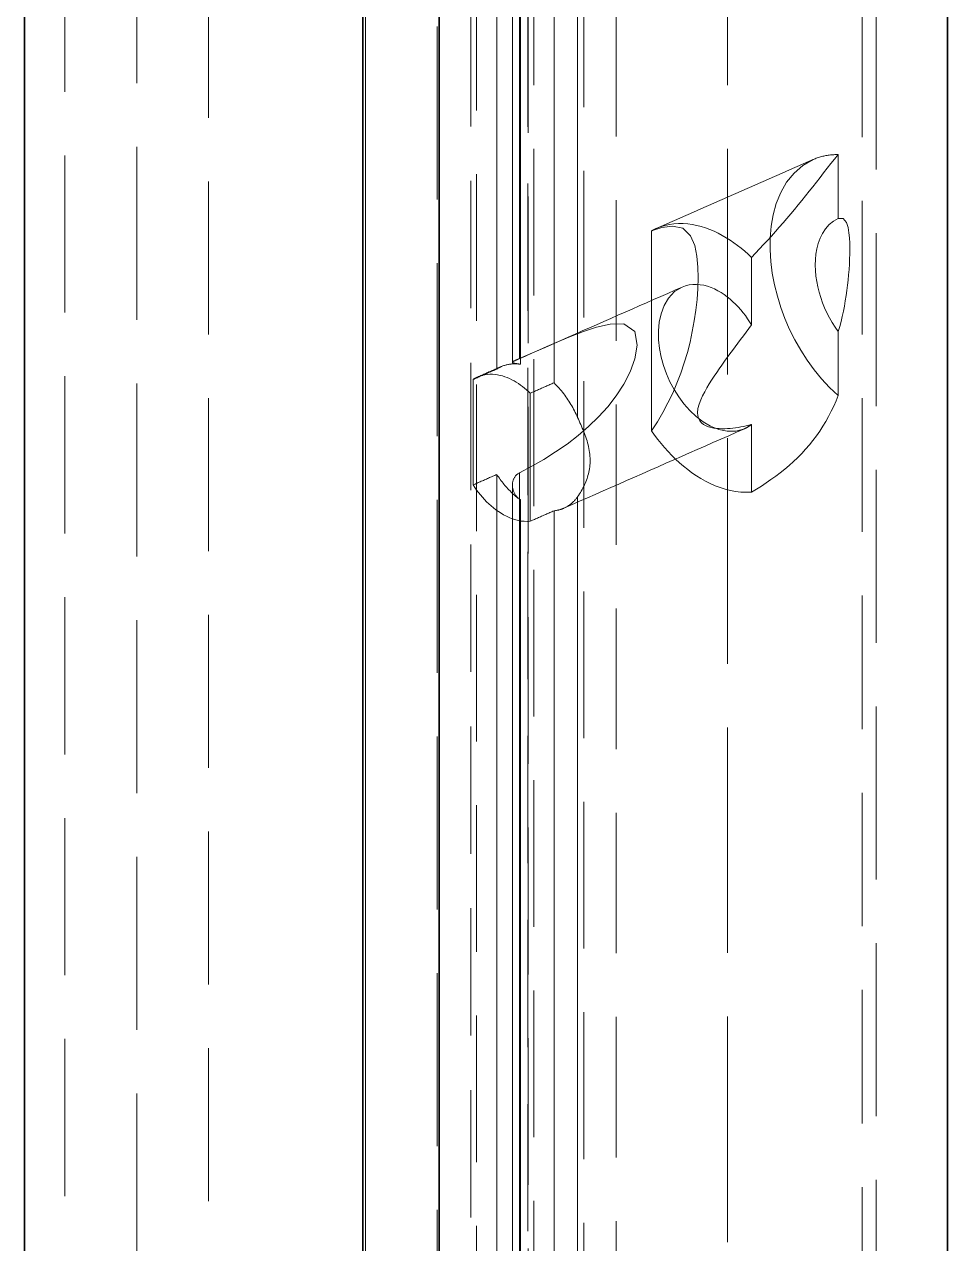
# Model space of a CAD drawing. Header units: millimetres. Extents: x 10 to 410, y 10 to 287.
# Drawn here: x 312.776 to 316.4, y 186.08 to 190.868 of the extents above; entities that cross this region are included whole.
import ezdxf

# ---------------------------------------------------------------- set-up
doc = ezdxf.new("R2010")
doc.units = ezdxf.units.MM
doc.linetypes.add('DASHED', pattern=[0.75, 0.5, -0.25])
doc.layers.add('HIDDEN', color=8, linetype='DASHED', lineweight=18)
doc.layers.add('VISIBLE', color=7, linetype='CONTINUOUS', lineweight=35)

msp = doc.modelspace()

# ---------------------------------------------------------------- linework, layer by layer
at = {"layer": 'HIDDEN'}
for points in [[(315.5361, 181.9274), (315.5361, 183.0634), (315.5361, 184.1994), (315.5361, 185.3355), (315.5361, 186.4715), (315.5361, 187.6075), (315.5361, 188.7436), (315.5361, 189.8796), (315.5361, 191.0156), (315.5361, 192.1517), (315.5361, 193.2877), (315.5361, 194.4237), (315.5361, 195.5598), (315.5361, 196.6958), (315.5361, 197.8318), (315.5361, 198.9679), (315.5361, 200.1039), (315.5361, 201.2399), (315.5361, 202.376), (315.5361, 203.512), (315.5361, 204.648), (315.5361, 205.7841), (315.5361, 206.9201), (315.5361, 208.0561)], [(313.2177, 179.6635), (313.2177, 180.593), (313.2177, 181.5225), (313.2177, 182.452), (313.2177, 183.3814), (313.2177, 184.3109), (313.2177, 185.2404), (313.2177, 186.1699), (313.2177, 187.0994), (313.2177, 188.0288), (313.2177, 188.9583), (313.2177, 189.8878), (313.2177, 190.8173), (313.2177, 191.7468), (313.2177, 192.6763), (313.2177, 193.6057), (313.2177, 194.5352), (313.2177, 195.4647), (313.2177, 196.3942), (313.2177, 197.3237), (313.2177, 198.2531), (313.2177, 199.1826), (313.2177, 200.1121), (313.2177, 201.0416)], [(314.6303, 189.5148), (314.6303, 190.0131), (314.6303, 190.5115), (314.6303, 191.0099), (314.6303, 191.5082), (314.6303, 192.0066), (314.6303, 192.505), (314.6303, 193.0034), (314.6303, 193.5017), (314.6303, 194.0001), (314.6303, 194.4985), (314.6303, 194.9968), (314.6303, 195.4952), (314.6303, 195.9936), (314.6303, 196.492), (314.6303, 196.9903), (314.6303, 197.4887), (314.6303, 197.9871), (314.6303, 198.4855), (314.6303, 198.9838), (314.6303, 199.4822), (314.6303, 199.9806), (314.6303, 200.4789), (314.6303, 200.9773)], [(314.72, 189.5561), (314.72, 190.0529), (314.72, 190.5498), (314.72, 191.0467), (314.72, 191.5436), (314.72, 192.0404), (314.72, 192.5373), (314.72, 193.0342), (314.72, 193.5311), (314.72, 194.0279), (314.72, 194.5248), (314.72, 195.0217), (314.72, 195.5186), (314.72, 196.0154), (314.72, 196.5123), (314.72, 197.0092), (314.72, 197.5061), (314.72, 198.0029), (314.72, 198.4998), (314.72, 198.9967), (314.72, 199.4936), (314.72, 199.9904), (314.72, 200.4873), (314.72, 200.9842)], [(314.6916, 189.5413), (314.6916, 190.0367), (314.6916, 190.5321), (314.6916, 191.0275), (314.6916, 191.5229), (314.6916, 192.0184), (314.6916, 192.5138), (314.6916, 193.0092), (314.6916, 193.5046), (314.6916, 194), (314.6916, 194.4954), (314.6916, 194.9908), (314.6916, 195.4862), (314.6916, 195.9816), (314.6916, 196.477), (314.6916, 196.9724), (314.6916, 197.4678), (314.6916, 197.9632), (314.6916, 198.4586), (314.6916, 198.954), (314.6916, 199.4495), (314.6916, 199.9449), (314.6916, 200.4403), (314.6916, 200.9357)], [(314.7227, 189.5336), (314.7227, 190.0268), (314.7227, 190.52), (314.7227, 191.0132), (314.7227, 191.5065), (314.7227, 191.9997), (314.7227, 192.4929), (314.7227, 192.9861), (314.7227, 193.4794), (314.7227, 193.9726), (314.7227, 194.4658), (314.7227, 194.959), (314.7227, 195.4523), (314.7227, 195.9455), (314.7227, 196.4387), (314.7227, 196.9319), (314.7227, 197.4252), (314.7227, 197.9184), (314.7227, 198.4116), (314.7227, 198.9048), (314.7227, 199.3981), (314.7227, 199.8913), (314.7227, 200.3845), (314.7227, 200.8777)], [(316.0648, 181.9274), (316.0648, 182.7022), (316.0648, 183.4769), (316.0648, 184.2517), (316.0648, 185.0265), (316.0648, 185.8013), (316.0648, 186.5761), (316.0648, 187.3508), (316.0648, 188.1256), (316.0648, 188.9004), (316.0648, 189.6752), (316.0648, 190.45), (316.0648, 191.2247), (316.0648, 191.9995), (316.0648, 192.7743), (316.0648, 193.5491), (316.0648, 194.3239), (316.0648, 195.0987), (316.0648, 195.8734), (316.0648, 196.6482), (316.0648, 197.423), (316.0648, 198.1978), (316.0648, 198.9726), (316.0648, 199.7473)], [(316.1193, 178.3944), (316.1193, 179.3239), (316.1193, 180.2534), (316.1193, 181.1829), (316.1193, 182.1124), (316.1193, 183.0418), (316.1193, 183.9713), (316.1193, 184.9008), (316.1193, 185.8303), (316.1193, 186.7598), (316.1193, 187.6892), (316.1193, 188.6187), (316.1193, 189.5482), (316.1193, 190.4777), (316.1193, 191.4072), (316.1193, 192.3366), (316.1193, 193.2661), (316.1193, 194.1956), (316.1193, 195.1251), (316.1193, 196.0546), (316.1193, 196.9841), (316.1193, 197.9135), (316.1193, 198.843), (316.1193, 199.7725)], [(315.0992, 180.8564), (315.0992, 181.6584), (315.0992, 182.4604), (315.0992, 183.2623), (315.0992, 184.0643), (315.0992, 184.8663), (315.0992, 185.6682), (315.0992, 186.4702), (315.0992, 187.2722), (315.0992, 188.0741), (315.0992, 188.8761), (315.0992, 189.6781), (315.0992, 190.48), (315.0992, 191.282), (315.0992, 192.084), (315.0992, 192.8859), (315.0992, 193.6879), (315.0992, 194.4899), (315.0992, 195.2918), (315.0992, 196.0938), (315.0992, 196.8958), (315.0992, 197.6978), (315.0992, 198.4997), (315.0992, 199.3017)], [(314.9474, 189.325), (314.9474, 189.7558), (314.9474, 190.1865), (314.9474, 190.6172), (314.9474, 191.0479), (314.9474, 191.4786), (314.9474, 191.9094), (314.9474, 192.3401), (314.9474, 192.7708), (314.9474, 193.2015), (314.9474, 193.6323), (314.9474, 194.063), (314.9474, 194.4937), (314.9474, 194.9244), (314.9474, 195.3551), (314.9474, 195.7859), (314.9474, 196.2166), (314.9474, 196.6473), (314.9474, 197.078), (314.9474, 197.5088), (314.9474, 197.9395), (314.9474, 198.3702), (314.9474, 198.8009), (314.9474, 199.2316)], [(314.855, 189.4608), (314.855, 189.8838), (314.855, 190.3067), (314.855, 190.7297), (314.855, 191.1527), (314.855, 191.5756), (314.855, 191.9986), (314.855, 192.4216), (314.855, 192.8445), (314.855, 193.2675), (314.855, 193.6904), (314.855, 194.1134), (314.855, 194.5364), (314.855, 194.9593), (314.855, 195.3823), (314.855, 195.8053), (314.855, 196.2282), (314.855, 196.6512), (314.855, 197.0742), (314.855, 197.4971), (314.855, 197.9201), (314.855, 198.343), (314.855, 198.766), (314.855, 199.189)], [(313.4985, 179.5407), (313.4985, 180.3916), (313.4985, 181.2426), (313.4985, 182.0935), (313.4985, 182.9444), (313.4985, 183.7953), (313.4985, 184.6462), (313.4985, 185.4972), (313.4985, 186.3481), (313.4985, 187.199), (313.4985, 188.0499), (313.4985, 188.9009), (313.4985, 189.7518), (313.4985, 190.6027), (313.4985, 191.4536), (313.4985, 192.3046), (313.4985, 193.1555), (313.4985, 194.0064), (313.4985, 194.8573), (313.4985, 195.7083), (313.4985, 196.5592), (313.4985, 197.4101), (313.4985, 198.261), (313.4985, 199.112)], [(314.7523, 182.5133), (314.7523, 183.2363), (314.7523, 183.9592), (314.7523, 184.6822), (314.7523, 185.4052), (314.7523, 186.1282), (314.7523, 186.8511), (314.7523, 187.5741), (314.7523, 188.2971), (314.7523, 189.02), (314.7523, 189.743), (314.7523, 190.466), (314.7523, 191.1889), (314.7523, 191.9119), (314.7523, 192.6349), (314.7523, 193.3578), (314.7523, 194.0808), (314.7523, 194.8038), (314.7523, 195.5268), (314.7523, 196.2497), (314.7523, 196.9727), (314.7523, 197.6957), (314.7523, 198.4186), (314.7523, 199.1416)], [(314.5277, 182.6116), (314.5277, 183.3257), (314.5277, 184.0399), (314.5277, 184.7541), (314.5277, 185.4683), (314.5277, 186.1825), (314.5277, 186.8967), (314.5277, 187.6109), (314.5277, 188.3251), (314.5277, 189.0393), (314.5277, 189.7535), (314.5277, 190.4676), (314.5277, 191.1818), (314.5277, 191.896), (314.5277, 192.6102), (314.5277, 193.3244), (314.5277, 194.0386), (314.5277, 194.7528), (314.5277, 195.467), (314.5277, 196.1812), (314.5277, 196.8954), (314.5277, 197.6095), (314.5277, 198.3237), (314.5277, 199.0379)], [(314.3962, 177.3468), (314.3962, 178.2763), (314.3962, 179.2057), (314.3962, 180.1352), (314.3962, 181.0647), (314.3962, 181.9942), (314.3962, 182.9237), (314.3962, 183.8531), (314.3962, 184.7826), (314.3962, 185.7121), (314.3962, 186.6416), (314.3962, 187.5711), (314.3962, 188.5005), (314.3962, 189.43), (314.3962, 190.3595), (314.3962, 191.289), (314.3962, 192.2185), (314.3962, 193.148), (314.3962, 194.0774), (314.3962, 195.0069), (314.3962, 195.9364), (314.3962, 196.8659), (314.3962, 197.7954), (314.3962, 198.7248)], [(312.9343, 178.576), (312.9343, 179.4435), (312.9343, 180.311), (312.9343, 181.1785), (312.9343, 182.046), (312.9343, 182.9136), (312.9343, 183.7811), (312.9343, 184.6486), (312.9343, 185.5161), (312.9343, 186.3836), (312.9343, 187.2511), (312.9343, 188.1187), (312.9343, 188.9862), (312.9343, 189.8537), (312.9343, 190.7212), (312.9343, 191.5887), (312.9343, 192.4562), (312.9343, 193.3238), (312.9343, 194.1913), (312.9343, 195.0588), (312.9343, 195.9263), (312.9343, 196.7938), (312.9343, 197.6613), (312.9343, 198.5288)], [(314.7751, 179.1384), (314.7751, 179.9646), (314.7751, 180.7908), (314.7751, 181.617), (314.7751, 182.4432), (314.7751, 183.2694), (314.7751, 184.0956), (314.7751, 184.9218), (314.7751, 185.748), (314.7751, 186.5742), (314.7751, 187.4004), (314.7751, 188.2266), (314.7751, 189.0529), (314.7751, 189.8791), (314.7751, 190.7053), (314.7751, 191.5315), (314.7751, 192.3577), (314.7751, 193.1839), (314.7751, 194.0101), (314.7751, 194.8363), (314.7751, 195.6625), (314.7751, 196.4887), (314.7751, 197.3149), (314.7751, 198.1411)], [(314.9716, 179.0524), (314.9716, 179.8786), (314.9716, 180.7048), (314.9716, 181.531), (314.9716, 182.3572), (314.9716, 183.1834), (314.9716, 184.0096), (314.9716, 184.8359), (314.9716, 185.6621), (314.9716, 186.4883), (314.9716, 187.3145), (314.9716, 188.1407), (314.9716, 188.9669), (314.9716, 189.7931), (314.9716, 190.6193), (314.9716, 191.4455), (314.9716, 192.2717), (314.9716, 193.0979), (314.9716, 193.9241), (314.9716, 194.7503), (314.9716, 195.5765), (314.9716, 196.4027), (314.9716, 197.2289), (314.9716, 198.0551)], [(314.5511, 179.0398), (314.5511, 179.866), (314.5511, 180.6922), (314.5511, 181.5185), (314.5511, 182.3447), (314.5511, 183.1709), (314.5511, 183.9971), (314.5511, 184.8233), (314.5511, 185.6495), (314.5511, 186.4757), (314.5511, 187.3019), (314.5511, 188.1281), (314.5511, 188.9543), (314.5511, 189.7805), (314.5511, 190.6067), (314.5511, 191.4329), (314.5511, 192.2591), (314.5511, 193.0853), (314.5511, 193.9115), (314.5511, 194.7377), (314.5511, 195.5639), (314.5511, 196.3902), (314.5511, 197.2164), (314.5511, 198.0426)], [(314.753, 178.9515), (314.753, 179.7777), (314.753, 180.6039), (314.753, 181.4301), (314.753, 182.2563), (314.753, 183.0826), (314.753, 183.9088), (314.753, 184.735), (314.753, 185.5612), (314.753, 186.3874), (314.753, 187.2136), (314.753, 188.0398), (314.753, 188.866), (314.753, 189.6922), (314.753, 190.5184), (314.753, 191.3446), (314.753, 192.1708), (314.753, 192.997), (314.753, 193.8232), (314.753, 194.6494), (314.753, 195.4756), (314.753, 196.3018), (314.753, 197.128), (314.753, 197.9543)], [(314.1154, 193.3534), (314.1154, 192.9017), (314.1154, 192.45), (314.1154, 191.9982), (314.1154, 191.5465), (314.1154, 191.0948), (314.1154, 190.6431), (314.1154, 190.1914), (314.1154, 189.7396), (314.1154, 189.2879), (314.1154, 188.8362), (314.1154, 188.3845), (314.1154, 187.9328), (314.1154, 187.481), (314.1154, 187.0293), (314.1154, 186.5776), (314.1154, 186.1259), (314.1154, 185.6742), (314.1154, 185.2224), (314.1154, 184.7707), (314.1154, 184.319), (314.1154, 183.8673), (314.1154, 183.4156), (314.1154, 182.9638)], [(315.9707, 190.357), (315.9561, 190.3393), (315.9417, 190.3214), (315.9275, 190.3033), (315.9134, 190.2852), (315.8992, 190.2671), (315.8851, 190.249), (315.8709, 190.2309), (315.8567, 190.2129), (315.8424, 190.195), (315.828, 190.1771), (315.8135, 190.1592), (315.7989, 190.1415), (315.7842, 190.1239), (315.7694, 190.1063), (315.7544, 190.0889), (315.7394, 190.0715), (315.7242, 190.0543), (315.7089, 190.0371), (315.6935, 190.0201), (315.6779, 190.0032), (315.6622, 189.9865), (315.6464, 189.9698), (315.6304, 189.9533)], [(315.8722, 190.3375), (315.8762, 190.3392), (315.8803, 190.3408), (315.8844, 190.3424), (315.8885, 190.3439), (315.8927, 190.3453), (315.8969, 190.3467), (315.9011, 190.3479), (315.9054, 190.3491), (315.9096, 190.3502), (315.9139, 190.3512), (315.9182, 190.3521), (315.9226, 190.3529), (315.9269, 190.3537), (315.9312, 190.3544), (315.9356, 190.355), (315.94, 190.3555), (315.9444, 190.3559), (315.9487, 190.3563), (315.9531, 190.3566), (315.9575, 190.3568), (315.9619, 190.3569), (315.9663, 190.357), (315.9707, 190.357)], [(315.9707, 190.1064), (315.9707, 190.1173), (315.9707, 190.1282), (315.9707, 190.1391), (315.9707, 190.15), (315.9707, 190.1609), (315.9707, 190.1718), (315.9707, 190.1827), (315.9707, 190.1936), (315.9707, 190.2045), (315.9707, 190.2154), (315.9707, 190.2263), (315.9707, 190.2372), (315.9707, 190.2481), (315.9707, 190.2589), (315.9707, 190.2698), (315.9707, 190.2807), (315.9707, 190.2916), (315.9707, 190.3025), (315.9707, 190.3134), (315.9707, 190.3243), (315.9707, 190.3352), (315.9707, 190.3461), (315.9707, 190.357)], [(315.2563, 190.0664), (315.2831, 190.0782), (315.3099, 190.09), (315.3366, 190.1018), (315.3634, 190.1136), (315.3902, 190.1254), (315.417, 190.1371), (315.4437, 190.1489), (315.4705, 190.1607), (315.4973, 190.1725), (315.5241, 190.1843), (315.5508, 190.1961), (315.5776, 190.2078), (315.6044, 190.2196), (315.6312, 190.2314), (315.658, 190.2432), (315.6847, 190.255), (315.7115, 190.2668), (315.7383, 190.2785), (315.7651, 190.2903), (315.7918, 190.3021), (315.8186, 190.3139), (315.8454, 190.3257), (315.8722, 190.3375)], [(315.9707, 189.4111), (315.9368, 189.4426), (315.9052, 189.4764), (315.8758, 189.5122), (315.8486, 189.5496), (315.8235, 189.5886), (315.8007, 189.6288), (315.78, 189.6702), (315.7616, 189.7127), (315.7455, 189.7561), (315.7317, 189.8003), (315.7204, 189.8452), (315.7117, 189.8907), (315.7058, 189.9366), (315.7029, 189.9828), (315.7033, 190.029), (315.7072, 190.0752), (315.7152, 190.1208), (315.7276, 190.1653), (315.7451, 190.2082), (315.7681, 190.2483), (315.7971, 190.2843), (315.832, 190.3146), (315.8722, 190.3375)], [(315.9707, 189.6617), (315.9583, 189.6793), (315.9467, 189.6975), (315.9359, 189.7163), (315.9261, 189.7355), (315.9171, 189.7551), (315.909, 189.7751), (315.9019, 189.7955), (315.8956, 189.8162), (315.8904, 189.8371), (315.8862, 189.8583), (315.8831, 189.8797), (315.8812, 189.9012), (315.8805, 189.9228), (315.8811, 189.9443), (315.8832, 189.9658), (315.8869, 189.9871), (315.8924, 190.008), (315.8998, 190.0283), (315.9094, 190.0476), (315.9212, 190.0656), (315.9355, 190.0818), (315.9521, 190.0956), (315.9707, 190.1064)], [(315.9707, 189.6617), (315.9764, 189.6815), (315.9816, 189.7015), (315.9864, 189.7216), (315.9908, 189.7418), (315.9948, 189.7621), (315.9984, 189.7825), (316.0017, 189.8029), (316.0046, 189.8233), (316.0072, 189.8438), (316.0095, 189.8644), (316.0114, 189.8849), (316.0131, 189.9055), (316.0144, 189.9262), (316.0153, 189.9468), (316.0159, 189.9675), (316.016, 189.9881), (316.0156, 190.0088), (316.0145, 190.0294), (316.0125, 190.05), (316.0091, 190.0704), (316.0031, 190.0901), (315.9907, 190.1062), (315.9707, 190.1064)], [(315.2373, 189.272), (315.2606, 189.3075), (315.2823, 189.344), (315.3023, 189.3815), (315.3207, 189.4198), (315.3375, 189.4588), (315.3527, 189.4985), (315.3662, 189.5387), (315.3783, 189.5795), (315.3889, 189.6206), (315.3979, 189.6621), (315.4056, 189.7039), (315.4118, 189.7459), (315.4165, 189.7881), (315.4196, 189.8305), (315.4208, 189.873), (315.4198, 189.9154), (315.4159, 189.9577), (315.4073, 189.9993), (315.3909, 190.0383), (315.3607, 190.0676), (315.3196, 190.0763), (315.2777, 190.07), (315.2373, 190.057)], [(315.2373, 190.057), (315.2381, 190.0574), (315.2389, 190.0579), (315.2397, 190.0583), (315.2405, 190.0587), (315.2413, 190.0592), (315.2422, 190.0596), (315.243, 190.06), (315.2438, 190.0605), (315.2446, 190.0609), (315.2454, 190.0613), (315.2463, 190.0617), (315.2471, 190.0621), (315.2479, 190.0625), (315.2488, 190.0629), (315.2496, 190.0633), (315.2504, 190.0637), (315.2513, 190.0641), (315.2521, 190.0645), (315.2529, 190.0649), (315.2538, 190.0653), (315.2546, 190.0657), (315.2555, 190.0661), (315.2563, 190.0664)], [(315.2373, 189.272), (315.2373, 189.3061), (315.2373, 189.3402), (315.2373, 189.3744), (315.2373, 189.4085), (315.2373, 189.4426), (315.2373, 189.4767), (315.2373, 189.5109), (315.2373, 189.545), (315.2373, 189.5791), (315.2373, 189.6133), (315.2373, 189.6474), (315.2373, 189.6815), (315.2373, 189.7157), (315.2373, 189.7498), (315.2373, 189.7839), (315.2373, 189.8181), (315.2373, 189.8522), (315.2373, 189.8863), (315.2373, 189.9204), (315.2373, 189.9546), (315.2373, 189.9887), (315.2373, 190.0228), (315.2373, 190.057)], [(315.2563, 190.0664), (315.2731, 190.073), (315.2903, 190.0783), (315.3079, 190.0821), (315.3257, 190.0846), (315.3437, 190.0859), (315.3617, 190.0858), (315.3796, 190.0845), (315.3975, 190.0821), (315.4152, 190.0787), (315.4326, 190.0742), (315.4498, 190.0689), (315.4667, 190.0627), (315.4833, 190.0557), (315.4996, 190.0479), (315.5155, 190.0396), (315.5311, 190.0305), (315.5463, 190.0209), (315.5612, 190.0108), (315.5758, 190.0002), (315.59, 189.9891), (315.6038, 189.9776), (315.6173, 189.9656), (315.6304, 189.9533)], [(315.6304, 189.6878), (315.6304, 189.6993), (315.6304, 189.7109), (315.6304, 189.7224), (315.6304, 189.734), (315.6304, 189.7455), (315.6304, 189.7571), (315.6304, 189.7686), (315.6304, 189.7801), (315.6304, 189.7917), (315.6304, 189.8032), (315.6304, 189.8148), (315.6304, 189.8263), (315.6304, 189.8379), (315.6304, 189.8494), (315.6304, 189.861), (315.6304, 189.8725), (315.6304, 189.884), (315.6304, 189.8956), (315.6304, 189.9071), (315.6304, 189.9187), (315.6304, 189.9302), (315.6304, 189.9418), (315.6304, 189.9533)], [(314.7143, 189.5536), (314.7423, 189.5659), (314.7703, 189.5782), (314.7982, 189.5905), (314.8262, 189.6028), (314.8542, 189.6151), (314.8821, 189.6274), (314.9101, 189.6397), (314.938, 189.652), (314.966, 189.6643), (314.994, 189.6766), (315.0219, 189.6889), (315.0499, 189.7012), (315.0778, 189.7135), (315.1058, 189.7258), (315.1338, 189.7382), (315.1617, 189.7505), (315.1897, 189.7628), (315.2176, 189.7751), (315.2456, 189.7874), (315.2736, 189.7997), (315.3015, 189.812), (315.3295, 189.8243), (315.3574, 189.8366)], [(315.6023, 189.2801), (315.5693, 189.2708), (315.535, 189.2702), (315.5014, 189.2771), (315.4696, 189.29), (315.4399, 189.3074), (315.4126, 189.3283), (315.3876, 189.3519), (315.3649, 189.3777), (315.3444, 189.4053), (315.3261, 189.4344), (315.31, 189.4648), (315.2962, 189.4963), (315.2846, 189.5287), (315.2755, 189.5618), (315.269, 189.5956), (315.2653, 189.6298), (315.2648, 189.6642), (315.2679, 189.6984), (315.2751, 189.732), (315.2871, 189.7642), (315.3047, 189.7937), (315.3283, 189.8186), (315.3574, 189.8366)], [(315.3574, 189.8366), (315.3712, 189.8417), (315.3855, 189.8451), (315.4, 189.847), (315.4147, 189.8472), (315.4293, 189.846), (315.4437, 189.8435), (315.4579, 189.8397), (315.4718, 189.8349), (315.4853, 189.8291), (315.4984, 189.8224), (315.511, 189.815), (315.5233, 189.8069), (315.5351, 189.7983), (315.5465, 189.789), (315.5574, 189.7793), (315.568, 189.7691), (315.5781, 189.7584), (315.5879, 189.7475), (315.5972, 189.7361), (315.6061, 189.7245), (315.6146, 189.7125), (315.6227, 189.7003), (315.6304, 189.6878)], [(314.72, 189.1075), (314.7681, 189.1328), (314.8153, 189.1599), (314.8613, 189.1889), (314.906, 189.2199), (314.9491, 189.2531), (314.9903, 189.2886), (315.0293, 189.3265), (315.0657, 189.3669), (315.0989, 189.4099), (315.1284, 189.4556), (315.1533, 189.504), (315.1719, 189.5551), (315.1812, 189.6085), (315.1718, 189.6615), (315.1291, 189.6921), (315.075, 189.6916), (315.0221, 189.679), (314.9706, 189.6616), (314.9199, 189.6419), (314.8696, 189.6211), (314.8196, 189.5997), (314.7698, 189.5779), (314.72, 189.5561)], [(315.6304, 189.6878), (315.6197, 189.6736), (315.609, 189.6594), (315.5983, 189.6452), (315.5876, 189.6309), (315.5769, 189.6167), (315.5663, 189.6024), (315.5557, 189.5881), (315.5451, 189.5738), (315.5346, 189.5594), (315.5242, 189.545), (315.5138, 189.5305), (315.5036, 189.5159), (315.4935, 189.5013), (315.4835, 189.4865), (315.4738, 189.4716), (315.4643, 189.4565), (315.4551, 189.4413), (315.4464, 189.4258), (315.4382, 189.41), (315.4308, 189.3938), (315.4245, 189.3771), (315.4199, 189.3599), (315.4181, 189.3423)], [(315.9707, 189.4111), (315.9707, 189.422), (315.9707, 189.4329), (315.9707, 189.4438), (315.9707, 189.4547), (315.9707, 189.4656), (315.9707, 189.4765), (315.9707, 189.4874), (315.9707, 189.4983), (315.9707, 189.5092), (315.9707, 189.5201), (315.9707, 189.531), (315.9707, 189.5419), (315.9707, 189.5527), (315.9707, 189.5636), (315.9707, 189.5745), (315.9707, 189.5854), (315.9707, 189.5963), (315.9707, 189.6072), (315.9707, 189.6181), (315.9707, 189.629), (315.9707, 189.6399), (315.9707, 189.6508), (315.9707, 189.6617)], [(314.6483, 189.5245), (314.6513, 189.5258), (314.6544, 189.527), (314.6575, 189.5281), (314.6606, 189.5292), (314.6638, 189.5301), (314.667, 189.531), (314.6702, 189.5318), (314.6734, 189.5325), (314.6766, 189.5331), (314.6799, 189.5337), (314.6832, 189.5341), (314.6864, 189.5345), (314.6897, 189.5348), (314.693, 189.535), (314.6963, 189.5351), (314.6996, 189.5352), (314.7029, 189.5352), (314.7062, 189.5351), (314.7095, 189.5349), (314.7128, 189.5347), (314.7161, 189.5344), (314.7194, 189.534), (314.7227, 189.5336)], [(314.6916, 189.5413), (314.692, 189.5424), (314.6928, 189.5431), (314.6938, 189.5438), (314.6947, 189.5444), (314.6957, 189.545), (314.6967, 189.5455), (314.6977, 189.546), (314.6988, 189.5465), (314.6998, 189.547), (314.7008, 189.5475), (314.7018, 189.548), (314.7029, 189.5485), (314.7039, 189.549), (314.705, 189.5494), (314.706, 189.5499), (314.707, 189.5504), (314.7081, 189.5508), (314.7091, 189.5513), (314.7102, 189.5517), (314.7112, 189.5522), (314.7123, 189.5527), (314.7133, 189.5531), (314.7143, 189.5536)], [(314.7227, 189.5336), (314.7213, 189.5338), (314.7199, 189.534), (314.7184, 189.5342), (314.717, 189.5344), (314.7156, 189.5346), (314.7142, 189.5349), (314.7128, 189.5351), (314.7114, 189.5353), (314.71, 189.5356), (314.7086, 189.5358), (314.7073, 189.536), (314.7059, 189.5363), (314.7045, 189.5366), (314.7031, 189.5368), (314.7017, 189.5371), (314.7003, 189.5374), (314.6989, 189.5377), (314.6975, 189.5381), (314.6962, 189.5385), (314.6948, 189.5389), (314.6935, 189.5394), (314.6923, 189.5401), (314.6916, 189.5413)], [(314.7143, 189.5536), (314.7146, 189.5537), (314.7148, 189.5538), (314.7151, 189.5539), (314.7153, 189.554), (314.7156, 189.5541), (314.7158, 189.5542), (314.7161, 189.5543), (314.7163, 189.5544), (314.7165, 189.5545), (314.7168, 189.5547), (314.717, 189.5548), (314.7173, 189.5549), (314.7175, 189.555), (314.7178, 189.5551), (314.718, 189.5552), (314.7183, 189.5553), (314.7185, 189.5554), (314.7187, 189.5555), (314.719, 189.5556), (314.7192, 189.5557), (314.7195, 189.5558), (314.7197, 189.5559), (314.72, 189.5561)], [(314.537, 189.4737), (314.5411, 189.4755), (314.5451, 189.4773), (314.5492, 189.4791), (314.5532, 189.4808), (314.5573, 189.4826), (314.5613, 189.4844), (314.5654, 189.4862), (314.5695, 189.488), (314.5735, 189.4898), (314.5776, 189.4915), (314.5816, 189.4933), (314.5857, 189.4951), (314.5897, 189.4969), (314.5938, 189.4987), (314.5979, 189.5005), (314.6019, 189.5023), (314.606, 189.504), (314.61, 189.5058), (314.6141, 189.5076), (314.6181, 189.5094), (314.6222, 189.5112), (314.6263, 189.513), (314.6303, 189.5148)], [(314.537, 189.4737), (314.5378, 189.4742), (314.5385, 189.4747), (314.5393, 189.4751), (314.54, 189.4756), (314.5408, 189.4761), (314.5415, 189.4765), (314.5423, 189.477), (314.5431, 189.4774), (314.5438, 189.4779), (314.5446, 189.4783), (314.5454, 189.4787), (314.5462, 189.4792), (314.547, 189.4796), (314.5477, 189.48), (314.5485, 189.4804), (314.5493, 189.4808), (314.5501, 189.4812), (314.5509, 189.4816), (314.5517, 189.482), (314.5525, 189.4823), (314.5533, 189.4827), (314.5542, 189.4831), (314.555, 189.4834)], [(314.555, 189.4834), (314.559, 189.4852), (314.5631, 189.487), (314.5671, 189.4888), (314.5712, 189.4906), (314.5752, 189.4924), (314.5793, 189.4942), (314.5834, 189.4959), (314.5874, 189.4977), (314.5915, 189.4995), (314.5955, 189.5013), (314.5996, 189.5031), (314.6036, 189.5049), (314.6077, 189.5067), (314.6118, 189.5084), (314.6158, 189.5102), (314.6199, 189.512), (314.6239, 189.5138), (314.628, 189.5156), (314.632, 189.5174), (314.6361, 189.5191), (314.6402, 189.5209), (314.6442, 189.5227), (314.6483, 189.5245)], [(314.555, 189.4834), (314.5642, 189.4871), (314.5738, 189.49), (314.5835, 189.4921), (314.5934, 189.4935), (314.6034, 189.4941), (314.6133, 189.494), (314.6233, 189.4933), (314.6331, 189.4919), (314.6429, 189.4899), (314.6526, 189.4874), (314.6621, 189.4844), (314.6714, 189.4809), (314.6806, 189.477), (314.6895, 189.4726), (314.6983, 189.4679), (314.7069, 189.4629), (314.7153, 189.4575), (314.7235, 189.4518), (314.7316, 189.4459), (314.7394, 189.4397), (314.747, 189.4333), (314.7544, 189.4266), (314.7616, 189.4197)], [(314.6303, 189.5148), (314.6311, 189.5152), (314.6318, 189.5157), (314.6326, 189.5162), (314.6333, 189.5167), (314.6341, 189.5171), (314.6348, 189.5176), (314.6356, 189.518), (314.6364, 189.5185), (314.6372, 189.5189), (314.6379, 189.5194), (314.6387, 189.5198), (314.6395, 189.5202), (314.6403, 189.5206), (314.6411, 189.521), (314.6418, 189.5215), (314.6426, 189.5219), (314.6434, 189.5223), (314.6442, 189.5226), (314.645, 189.523), (314.6458, 189.5234), (314.6467, 189.5238), (314.6475, 189.5241), (314.6483, 189.5245)], [(314.537, 189.0595), (314.537, 189.0775), (314.537, 189.0956), (314.537, 189.1136), (314.537, 189.1316), (314.537, 189.1496), (314.537, 189.1676), (314.537, 189.1856), (314.537, 189.2036), (314.537, 189.2216), (314.537, 189.2396), (314.537, 189.2576), (314.537, 189.2756), (314.537, 189.2936), (314.537, 189.3116), (314.537, 189.3296), (314.537, 189.3476), (314.537, 189.3657), (314.537, 189.3837), (314.537, 189.4017), (314.537, 189.4197), (314.537, 189.4377), (314.537, 189.4557), (314.537, 189.4737)], [(314.7616, 189.4197), (314.7657, 189.4215), (314.7698, 189.4233), (314.7738, 189.4251), (314.7779, 189.4269), (314.7819, 189.4287), (314.786, 189.4305), (314.79, 189.4322), (314.7941, 189.434), (314.7982, 189.4358), (314.8022, 189.4376), (314.8063, 189.4394), (314.8103, 189.4412), (314.8144, 189.443), (314.8184, 189.4447), (314.8225, 189.4465), (314.8266, 189.4483), (314.8306, 189.4501), (314.8347, 189.4519), (314.8387, 189.4537), (314.8428, 189.4555), (314.8468, 189.4572), (314.8509, 189.459), (314.855, 189.4608)], [(314.855, 189.4608), (314.86, 189.4557), (314.865, 189.4506), (314.8699, 189.4453), (314.8747, 189.44), (314.8794, 189.4345), (314.884, 189.429), (314.8885, 189.4234), (314.8929, 189.4177), (314.8972, 189.412), (314.9014, 189.4061), (314.9055, 189.4003), (314.9096, 189.3943), (314.9135, 189.3883), (314.9173, 189.3822), (314.921, 189.3761), (314.9247, 189.3699), (314.9282, 189.3636), (314.9317, 189.3573), (314.935, 189.351), (314.9382, 189.3445), (314.9414, 189.3381), (314.9445, 189.3316), (314.9474, 189.325)], [(314.7616, 188.917), (314.7616, 188.9388), (314.7616, 188.9607), (314.7616, 188.9826), (314.7616, 189.0044), (314.7616, 189.0263), (314.7616, 189.0481), (314.7616, 189.07), (314.7616, 189.0919), (314.7616, 189.1137), (314.7616, 189.1356), (314.7616, 189.1574), (314.7616, 189.1793), (314.7616, 189.2012), (314.7616, 189.223), (314.7616, 189.2449), (314.7616, 189.2667), (314.7616, 189.2886), (314.7616, 189.3105), (314.7616, 189.3323), (314.7616, 189.3542), (314.7616, 189.376), (314.7616, 189.3979), (314.7616, 189.4197)], [(315.6304, 189.0317), (315.6498, 189.0433), (315.669, 189.0553), (315.688, 189.0677), (315.7067, 189.0804), (315.7251, 189.0936), (315.7431, 189.1072), (315.7608, 189.1213), (315.7781, 189.1359), (315.795, 189.151), (315.8113, 189.1666), (315.8272, 189.1827), (315.8426, 189.1994), (315.8574, 189.2165), (315.8716, 189.2341), (315.8851, 189.2522), (315.8981, 189.2708), (315.9104, 189.2898), (315.922, 189.3091), (315.933, 189.3289), (315.9434, 189.349), (315.9531, 189.3695), (315.9622, 189.3902), (315.9707, 189.4111)], [(315.4181, 189.3423), (315.4189, 189.3316), (315.4217, 189.3213), (315.4267, 189.3118), (315.4337, 189.3037), (315.4422, 189.2972), (315.4516, 189.2921), (315.4615, 189.2881), (315.4718, 189.2852), (315.4823, 189.2831), (315.4929, 189.2816), (315.5036, 189.2807), (315.5143, 189.2803), (315.525, 189.2803), (315.5357, 189.2806), (315.5464, 189.2814), (315.557, 189.2824), (315.5677, 189.2838), (315.5782, 189.2854), (315.5888, 189.2873), (315.5993, 189.2894), (315.6097, 189.2918), (315.6201, 189.2944), (315.6304, 189.2972)], [(314.9474, 189.325), (314.9505, 189.318), (314.9536, 189.311), (314.9567, 189.304), (314.9598, 189.2969), (314.9629, 189.2899), (314.9659, 189.2828), (314.9688, 189.2757), (314.9717, 189.2686), (314.9745, 189.2614), (314.9771, 189.2542), (314.9797, 189.247), (314.9822, 189.2397), (314.9845, 189.2324), (314.9866, 189.225), (314.9886, 189.2176), (314.9904, 189.2101), (314.992, 189.2026), (314.9934, 189.195), (314.9945, 189.1874), (314.9955, 189.1798), (314.9961, 189.1722), (314.9965, 189.1645), (314.9967, 189.1568)], [(315.6304, 189.2972), (315.6293, 189.2963), (315.6282, 189.2955), (315.627, 189.2946), (315.6259, 189.2937), (315.6247, 189.2929), (315.6235, 189.2921), (315.6224, 189.2913), (315.6212, 189.2905), (315.62, 189.2897), (315.6188, 189.2889), (315.6176, 189.2881), (315.6163, 189.2874), (315.6151, 189.2867), (315.6139, 189.2859), (315.6126, 189.2852), (315.6113, 189.2845), (315.6101, 189.2839), (315.6088, 189.2832), (315.6075, 189.2826), (315.6062, 189.2819), (315.6049, 189.2813), (315.6036, 189.2807), (315.6023, 189.2801)], [(315.6304, 189.0317), (315.6304, 189.0433), (315.6304, 189.0548), (315.6304, 189.0663), (315.6304, 189.0779), (315.6304, 189.0894), (315.6304, 189.101), (315.6304, 189.1125), (315.6304, 189.1241), (315.6304, 189.1356), (315.6304, 189.1472), (315.6304, 189.1587), (315.6304, 189.1703), (315.6304, 189.1818), (315.6304, 189.1933), (315.6304, 189.2049), (315.6304, 189.2164), (315.6304, 189.228), (315.6304, 189.2395), (315.6304, 189.2511), (315.6304, 189.2626), (315.6304, 189.2742), (315.6304, 189.2857), (315.6304, 189.2972)], [(314.8932, 188.968), (314.924, 188.9816), (314.9548, 188.9952), (314.9857, 189.0087), (315.0165, 189.0223), (315.0473, 189.0359), (315.0782, 189.0495), (315.109, 189.063), (315.1398, 189.0766), (315.1707, 189.0902), (315.2015, 189.1037), (315.2323, 189.1173), (315.2632, 189.1309), (315.294, 189.1444), (315.3248, 189.158), (315.3557, 189.1716), (315.3865, 189.1851), (315.4173, 189.1987), (315.4482, 189.2123), (315.479, 189.2259), (315.5098, 189.2394), (315.5407, 189.253), (315.5715, 189.2666), (315.6023, 189.2801)], [(315.6304, 189.0317), (315.6095, 189.0307), (315.5886, 189.0314), (315.5678, 189.0337), (315.5473, 189.0374), (315.527, 189.0425), (315.507, 189.0489), (315.4875, 189.0563), (315.4684, 189.0648), (315.4497, 189.0742), (315.4315, 189.0845), (315.4138, 189.0956), (315.3965, 189.1074), (315.3797, 189.1198), (315.3634, 189.1329), (315.3475, 189.1466), (315.3321, 189.1607), (315.3172, 189.1754), (315.3028, 189.1905), (315.2888, 189.2061), (315.2752, 189.222), (315.2621, 189.2383), (315.2495, 189.255), (315.2373, 189.272)], [(314.9967, 189.1568), (314.9966, 189.1501), (314.9962, 189.1434), (314.9957, 189.1367), (314.995, 189.13), (314.9941, 189.1234), (314.9929, 189.1167), (314.9916, 189.1101), (314.99, 189.1036), (314.9883, 189.0971), (314.9864, 189.0907), (314.9844, 189.0843), (314.9821, 189.0779), (314.9797, 189.0717), (314.9771, 189.0655), (314.9744, 189.0593), (314.9715, 189.0533), (314.9685, 189.0473), (314.9653, 189.0413), (314.962, 189.0355), (314.9586, 189.0297), (314.955, 189.024), (314.9513, 189.0184), (314.9474, 189.0129)], [(314.537, 189.0595), (314.5411, 189.0613), (314.5451, 189.0631), (314.5492, 189.0649), (314.5532, 189.0667), (314.5573, 189.0685), (314.5613, 189.0703), (314.5654, 189.072), (314.5695, 189.0738), (314.5735, 189.0756), (314.5776, 189.0774), (314.5816, 189.0792), (314.5857, 189.081), (314.5897, 189.0828), (314.5938, 189.0845), (314.5979, 189.0863), (314.6019, 189.0881), (314.606, 189.0899), (314.61, 189.0917), (314.6141, 189.0935), (314.6181, 189.0952), (314.6222, 189.097), (314.6263, 189.0988), (314.6303, 189.1006)], [(314.7227, 189.001), (314.7179, 189.0046), (314.7132, 189.0082), (314.7086, 189.0119), (314.704, 189.0157), (314.6995, 189.0196), (314.6951, 189.0236), (314.6908, 189.0276), (314.6865, 189.0317), (314.6823, 189.0359), (314.6781, 189.0402), (314.674, 189.0445), (314.67, 189.0489), (314.6661, 189.0533), (314.6622, 189.0578), (314.6584, 189.0623), (314.6547, 189.067), (314.651, 189.0716), (314.6474, 189.0763), (314.6438, 189.0811), (314.6404, 189.0859), (314.6369, 189.0908), (314.6336, 189.0957), (314.6303, 189.1006)], [(314.6303, 182.6567), (314.6303, 182.9369), (314.6303, 183.2171), (314.6303, 183.4972), (314.6303, 183.7774), (314.6303, 184.0576), (314.6303, 184.3377), (314.6303, 184.6179), (314.6303, 184.8981), (314.6303, 185.1782), (314.6303, 185.4584), (314.6303, 185.7386), (314.6303, 186.0187), (314.6303, 186.2989), (314.6303, 186.5791), (314.6303, 186.8593), (314.6303, 187.1394), (314.6303, 187.4196), (314.6303, 187.6998), (314.6303, 187.9799), (314.6303, 188.2601), (314.6303, 188.5403), (314.6303, 188.8204), (314.6303, 189.1006)], [(314.6916, 189.059), (314.6916, 189.0615), (314.6918, 189.0641), (314.6921, 189.0667), (314.6924, 189.0692), (314.6929, 189.0718), (314.6935, 189.0743), (314.6942, 189.0768), (314.695, 189.0792), (314.696, 189.0816), (314.697, 189.084), (314.6982, 189.0863), (314.6994, 189.0885), (314.7008, 189.0907), (314.7023, 189.0928), (314.7039, 189.0948), (314.7056, 189.0967), (314.7074, 189.0986), (314.7093, 189.1003), (314.7113, 189.102), (314.7133, 189.1035), (314.7155, 189.105), (314.7177, 189.1063), (314.72, 189.1075)], [(314.72, 181.0181), (314.72, 181.3698), (314.72, 181.7215), (314.72, 182.0732), (314.72, 182.4249), (314.72, 182.7766), (314.72, 183.1284), (314.72, 183.4801), (314.72, 183.8318), (314.72, 184.1835), (314.72, 184.5352), (314.72, 184.8869), (314.72, 185.2386), (314.72, 185.5904), (314.72, 185.9421), (314.72, 186.2938), (314.72, 186.6455), (314.72, 186.9972), (314.72, 187.3489), (314.72, 187.7006), (314.72, 188.0524), (314.72, 188.4041), (314.72, 188.7558), (314.72, 189.1075)], [(314.7616, 188.917), (314.7495, 188.9163), (314.7374, 188.9166), (314.7254, 188.9179), (314.7135, 188.9201), (314.7017, 188.9232), (314.6902, 188.9269), (314.679, 188.9314), (314.6679, 188.9364), (314.6572, 188.9421), (314.6468, 188.9482), (314.6366, 188.9548), (314.6267, 188.9619), (314.6172, 188.9693), (314.6079, 188.9771), (314.5989, 188.9852), (314.5902, 188.9936), (314.5817, 189.0023), (314.5736, 189.0113), (314.5657, 189.0205), (314.5581, 189.03), (314.5508, 189.0396), (314.5438, 189.0495), (314.537, 189.0595)], [(314.7227, 189.001), (314.7203, 189.0028), (314.718, 189.0047), (314.7157, 189.0066), (314.7136, 189.0087), (314.7115, 189.0108), (314.7095, 189.013), (314.7076, 189.0152), (314.7058, 189.0176), (314.704, 189.02), (314.7024, 189.0225), (314.7008, 189.025), (314.6994, 189.0276), (314.6981, 189.0303), (314.6969, 189.033), (314.6958, 189.0357), (314.6948, 189.0385), (314.694, 189.0414), (314.6933, 189.0443), (314.6927, 189.0472), (314.6922, 189.0501), (314.6918, 189.053), (314.6916, 189.056), (314.6916, 189.059)], [(314.6916, 180.9865), (314.6916, 181.3374), (314.6916, 181.6884), (314.6916, 182.0394), (314.6916, 182.3904), (314.6916, 182.7413), (314.6916, 183.0923), (314.6916, 183.4433), (314.6916, 183.7943), (314.6916, 184.1453), (314.6916, 184.4962), (314.6916, 184.8472), (314.6916, 185.1982), (314.6916, 185.5492), (314.6916, 185.9002), (314.6916, 186.2511), (314.6916, 186.6021), (314.6916, 186.9531), (314.6916, 187.3041), (314.6916, 187.6551), (314.6916, 188.006), (314.6916, 188.357), (314.6916, 188.708), (314.6916, 189.059)], [(314.7227, 182.6163), (314.7227, 182.8939), (314.7227, 183.1715), (314.7227, 183.4491), (314.7227, 183.7267), (314.7227, 184.0043), (314.7227, 184.2819), (314.7227, 184.5595), (314.7227, 184.8371), (314.7227, 185.1147), (314.7227, 185.3923), (314.7227, 185.6699), (314.7227, 185.9475), (314.7227, 186.2251), (314.7227, 186.5027), (314.7227, 186.7803), (314.7227, 187.0579), (314.7227, 187.3355), (314.7227, 187.613), (314.7227, 187.8906), (314.7227, 188.1682), (314.7227, 188.4458), (314.7227, 188.7234), (314.7227, 189.001)], [(314.9474, 189.0129), (314.9456, 189.0105), (314.9437, 189.008), (314.9417, 189.0056), (314.9398, 189.0032), (314.9377, 189.0009), (314.9356, 188.9986), (314.9335, 188.9963), (314.9313, 188.9941), (314.9291, 188.992), (314.9268, 188.9899), (314.9245, 188.9878), (314.9221, 188.9858), (314.9197, 188.9839), (314.9172, 188.982), (314.9147, 188.9802), (314.9121, 188.9785), (314.9095, 188.9768), (314.9069, 188.9752), (314.9042, 188.9736), (314.9015, 188.9721), (314.8988, 188.9707), (314.896, 188.9693), (314.8932, 188.968)], [(314.9474, 180.8553), (314.9474, 181.21), (314.9474, 181.5647), (314.9474, 181.9193), (314.9474, 182.274), (314.9474, 182.6287), (314.9474, 182.9834), (314.9474, 183.3381), (314.9474, 183.6927), (314.9474, 184.0474), (314.9474, 184.4021), (314.9474, 184.7568), (314.9474, 185.1115), (314.9474, 185.4661), (314.9474, 185.8208), (314.9474, 186.1755), (314.9474, 186.5302), (314.9474, 186.8849), (314.9474, 187.2395), (314.9474, 187.5942), (314.9474, 187.9489), (314.9474, 188.3036), (314.9474, 188.6583), (314.9474, 189.0129)], [(314.7616, 188.917), (314.7657, 188.9188), (314.7698, 188.9206), (314.7738, 188.9223), (314.7779, 188.9241), (314.7819, 188.9259), (314.786, 188.9277), (314.79, 188.9295), (314.7941, 188.9313), (314.7982, 188.9331), (314.8022, 188.9348), (314.8063, 188.9366), (314.8103, 188.9384), (314.8144, 188.9402), (314.8184, 188.942), (314.8225, 188.9438), (314.8266, 188.9455), (314.8306, 188.9473), (314.8347, 188.9491), (314.8387, 188.9509), (314.8428, 188.9527), (314.8468, 188.9545), (314.8509, 188.9563), (314.855, 188.958)], [(314.8932, 188.968), (314.8916, 188.9674), (314.89, 188.9667), (314.8884, 188.9661), (314.8868, 188.9654), (314.8852, 188.9648), (314.8835, 188.9643), (314.8819, 188.9637), (314.8802, 188.9632), (314.8786, 188.9627), (314.8769, 188.9622), (314.8753, 188.9618), (314.8736, 188.9613), (314.8719, 188.9609), (314.8703, 188.9605), (314.8686, 188.9602), (314.8669, 188.9598), (314.8652, 188.9595), (314.8635, 188.9592), (314.8618, 188.9589), (314.8601, 188.9587), (314.8584, 188.9584), (314.8567, 188.9582), (314.855, 188.958)], [(314.855, 182.5585), (314.855, 182.8367), (314.855, 183.115), (314.855, 183.3932), (314.855, 183.6714), (314.855, 183.9497), (314.855, 184.2279), (314.855, 184.5062), (314.855, 184.7844), (314.855, 185.0627), (314.855, 185.3409), (314.855, 185.6191), (314.855, 185.8974), (314.855, 186.1756), (314.855, 186.4539), (314.855, 186.7321), (314.855, 187.0104), (314.855, 187.2886), (314.855, 187.5668), (314.855, 187.8451), (314.855, 188.1233), (314.855, 188.4016), (314.855, 188.6798), (314.855, 188.958)]]:
    msp.add_lwpolyline(points, dxfattribs=at)
at = {"layer": 'VISIBLE'}
for points in [[(316.4001, 178.2716), (316.4001, 179.2011), (316.4001, 180.1306), (316.4001, 181.0601), (316.4001, 181.9895), (316.4001, 182.919), (316.4001, 183.8485), (316.4001, 184.778), (316.4001, 185.7075), (316.4001, 186.6369), (316.4001, 187.5664), (316.4001, 188.4959), (316.4001, 189.4254), (316.4001, 190.3549), (316.4001, 191.2844), (316.4001, 192.2138), (316.4001, 193.1433), (316.4001, 194.0728), (316.4001, 195.0023), (316.4001, 195.9318), (316.4001, 196.8612), (316.4001, 197.7907), (316.4001, 198.7202), (316.4001, 199.6497)], [(314.4034, 177.3437), (314.4034, 178.2731), (314.4034, 179.2026), (314.4034, 180.1321), (314.4034, 181.0616), (314.4034, 181.9911), (314.4034, 182.9205), (314.4034, 183.85), (314.4034, 184.7795), (314.4034, 185.709), (314.4034, 186.6385), (314.4034, 187.5679), (314.4034, 188.4974), (314.4034, 189.4269), (314.4034, 190.3564), (314.4034, 191.2859), (314.4034, 192.2154), (314.4034, 193.1448), (314.4034, 194.0743), (314.4034, 195.0038), (314.4034, 195.9333), (314.4034, 196.8628), (314.4034, 197.7922), (314.4034, 198.7217)], [(314.1048, 177.2122), (314.1048, 178.1417), (314.1048, 179.0712), (314.1048, 180.0007), (314.1048, 180.9302), (314.1048, 181.8597), (314.1048, 182.7891), (314.1048, 183.7186), (314.1048, 184.6481), (314.1048, 185.5776), (314.1048, 186.5071), (314.1048, 187.4365), (314.1048, 188.366), (314.1048, 189.2955), (314.1048, 190.225), (314.1048, 191.1545), (314.1048, 192.0839), (314.1048, 193.0134), (314.1048, 193.9429), (314.1048, 194.8724), (314.1048, 195.8019), (314.1048, 196.7314), (314.1048, 197.6608), (314.1048, 198.5903)], [(312.7757, 198.459), (312.7757, 197.5915), (312.7757, 196.724), (312.7757, 195.8565), (312.7757, 194.989), (312.7757, 194.1215), (312.7757, 193.2539), (312.7757, 192.3864), (312.7757, 191.5189), (312.7757, 190.6514), (312.7757, 189.7839), (312.7757, 188.9164), (312.7757, 188.0488), (312.7757, 187.1813), (312.7757, 186.3138), (312.7757, 185.4463), (312.7757, 184.5788), (312.7757, 183.7113), (312.7757, 182.8438), (312.7757, 181.9762), (312.7757, 181.1087), (312.7757, 180.2412), (312.7757, 179.3737), (312.7757, 178.5062)]]:
    msp.add_lwpolyline(points, dxfattribs=at)

doc.saveas('drawing.dxf')
